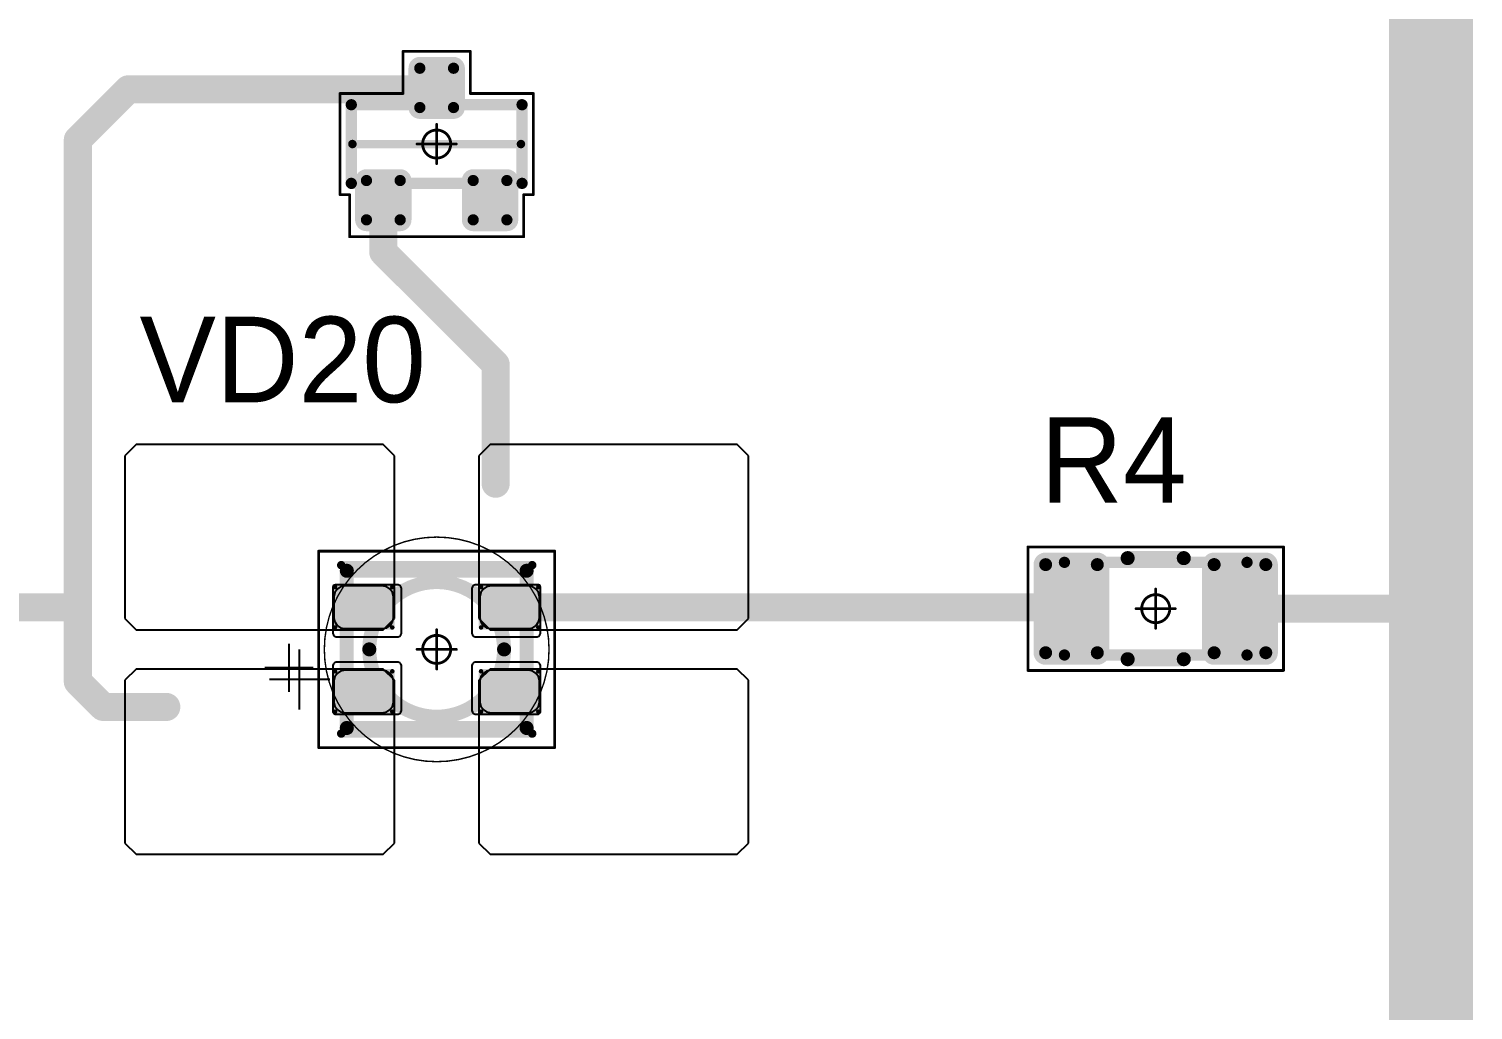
# Model space of a CAD drawing. Header units: millimetres. Extents: x 0 to 400, y 0 to 511.
# Drawn here: x 92.74 to 118.45, y 135.08 to 152.55 of the extents above; entities that cross this region are included whole.
import ezdxf

# ---------------------------------------------------------------- set-up
doc = ezdxf.new("R2010")
doc.units = ezdxf.units.MM
for name, color, linetype in [('Mechanical13', 56, 'Continuous'), ('Mechanical15', 56, 'Continuous'), ('Mechanical2', 216, 'Continuous'), ('TopLayer', 1, 'Continuous'), ('TopOverlay', 2, 'Continuous'), ('TopPaste', 8, 'Continuous'), ('TopSolder', 216, 'Continuous')]:
    doc.layers.add(name, color=color, linetype=linetype)

# ---------------------------------------------------------------- blocks, each defined once
blk = doc.blocks.new('SOT23_577')
at = {"layer": 'Mechanical13', "const_width": 0.2}
for points in [[(-0.7, 1.52), (0.7, 1.52)], [(-0.7, 1.52), (-0.7, -1.52)], [(0.7, 1.52), (0.7, -1.52)], [(-0.7, -1.52), (0.7, -1.52)]]:
    blk.add_lwpolyline(points, dxfattribs=at)
at = {"layer": 'Mechanical13', "const_width": 0.1}
for points in [[(-0.75, 1.52, 1), (-0.65, 1.52, 1)], [(-0.75, 1.52, 1), (-0.65, 1.52, 1)], [(0.65, 1.52, 1), (0.75, 1.52, 1)], [(0.65, 1.52, 1), (0.75, 1.52, 1)], [(-0.75, -1.52, 1), (-0.65, -1.52, 1)], [(-0.75, -1.52, 1), (-0.65, -1.52, 1)], [(0.65, -1.52, 1), (0.75, -1.52, 1)], [(0.65, -1.52, 1), (0.75, -1.52, 1)]]:
    blk.add_lwpolyline(points, format="xyb", close=True, dxfattribs=at)
at = {"layer": 'Mechanical15', "const_width": 0.05}
for points in [[(-1.65, 1.55), (-1.65, -1.55)], [(-1.65, 1.55), (-0.9, 1.55)], [(-0.9, 1.72), (-0.9, 1.55)], [(-0.9, 1.72), (0.9, 1.72)], [(0.9, 1.72), (0.9, 0.6)], [(0.9, 0.6), (1.65, 0.6)], [(1.65, 0.6), (1.65, -0.6)], [(0, 0.35), (0, -0.35)], [(-0.35, 0), (0.35, 0)], [(0.9, -0.6), (1.65, -0.6)], [(0.9, -0.6), (0.9, -1.72)], [(-1.65, -1.55), (-0.9, -1.55)], [(-0.9, -1.55), (-0.9, -1.72)], [(-0.9, -1.72), (0.9, -1.72)]]:
    blk.add_lwpolyline(points, dxfattribs=at)
at = {"layer": 'Mechanical15'}
for points, const_width in [([(-1.662, 1.55, 1), (-1.637, 1.55, 1)], 0.025), ([(-1.662, 1.55, 1), (-1.637, 1.55, 1)], 0.025), ([(-0.913, 1.72, 1), (-0.888, 1.72, 1)], 0.025), ([(-0.913, 1.72, 1), (-0.888, 1.72, 1)], 0.025), ([(-0.913, 1.55, 1), (-0.888, 1.55, 1)], 0.025), ([(-0.913, 1.55, 1), (-0.888, 1.55, 1)], 0.025), ([(0.888, 1.72, 1), (0.913, 1.72, 1)], 0.025), ([(0.888, 1.72, 1), (0.913, 1.72, 1)], 0.025), ([(0.888, 0.6, 1), (0.913, 0.6, 1)], 0.025), ([(0.888, 0.6, 1), (0.913, 0.6, 1)], 0.025), ([(1.637, 0.6, 1), (1.662, 0.6, 1)], 0.025), ([(1.637, 0.6, 1), (1.662, 0.6, 1)], 0.025), ([(0.25, 0, 1), (-0.25, 0, 1)], 0.05), ([(-0.012, 0.35, 1), (0.012, 0.35, 1)], 0.025), ([(-0.362, 0, 1), (-0.337, 0, 1)], 0.025), ([(-0.262, 0, 1), (-0.238, 0, 1)], 0.025), ([(0.238, 0, 1), (0.262, 0, 1)], 0.025), ([(0.337, 0, 1), (0.362, 0, 1)], 0.025), ([(-0.012, -0.35, 1), (0.012, -0.35, 1)], 0.025), ([(0.888, -0.6, 1), (0.913, -0.6, 1)], 0.025), ([(0.888, -0.6, 1), (0.913, -0.6, 1)], 0.025), ([(1.637, -0.6, 1), (1.662, -0.6, 1)], 0.025), ([(1.637, -0.6, 1), (1.662, -0.6, 1)], 0.025), ([(-1.662, -1.55, 1), (-1.637, -1.55, 1)], 0.025), ([(-1.662, -1.55, 1), (-1.637, -1.55, 1)], 0.025), ([(-0.913, -1.55, 1), (-0.888, -1.55, 1)], 0.025), ([(-0.913, -1.55, 1), (-0.888, -1.55, 1)], 0.025), ([(-0.913, -1.72, 1), (-0.888, -1.72, 1)], 0.025), ([(-0.913, -1.72, 1), (-0.888, -1.72, 1)], 0.025), ([(0.888, -1.72, 1), (0.913, -1.72, 1)], 0.025), ([(0.888, -1.72, 1), (0.913, -1.72, 1)], 0.025)]:
    blk.add_lwpolyline(points, format="xyb", close=True, dxfattribs=dict(at, const_width=const_width))
at = {"layer": 'TopLayer', "const_width": 0.1}
for points in [[(-1.4, 1.25, 1), (-1.3, 1.25, 1)], [(-0.7, 1.25, 1), (-0.6, 1.25, 1)], [(-1.4, 0.65, 1), (-1.3, 0.65, 1)], [(-0.7, 0.65, 1), (-0.6, 0.65, 1)], [(0.6, 0.3, 1), (0.7, 0.3, 1)], [(1.3, 0.3, 1), (1.4, 0.3, 1)], [(0.6, -0.3, 1), (0.7, -0.3, 1)], [(1.3, -0.3, 1), (1.4, -0.3, 1)], [(-1.4, -0.65, 1), (-1.3, -0.65, 1)], [(-0.7, -0.65, 1), (-0.6, -0.65, 1)], [(-1.4, -1.25, 1), (-1.3, -1.25, 1)], [(-0.7, -1.25, 1), (-0.6, -1.25, 1)]]:
    blk.add_lwpolyline(points, format="xyb", close=True, dxfattribs=at)
at = {"layer": 'TopLayer'}
for points in [[(-1.35, 1.35), (-1.35, 0.55), (-0.65, 1.35), (-0.65, 0.55)], [(-1.45, 1.25), (-1.45, 0.65), (-0.55, 1.25), (-0.55, 0.65)], [(0.55, 0.3), (0.55, -0.3), (1.45, 0.3), (1.45, -0.3)], [(0.65, 0.4), (0.65, -0.4), (1.35, 0.4), (1.35, -0.4)], [(-1.45, -0.65), (-1.45, -1.25), (-0.55, -0.65), (-0.55, -1.25)], [(-1.35, -0.55), (-1.35, -1.35), (-0.65, -0.55), (-0.65, -1.35)]]:
    blk.add_solid(points, dxfattribs=at)
at = {"layer": 'TopOverlay', "const_width": 0.15}
blk.add_lwpolyline([(0, 1.5), (0, -1.5)], dxfattribs=at)
at = {"layer": 'TopOverlay', "const_width": 0.075}
for points in [[(-0.038, 1.5, 1), (0.038, 1.5, 1)], [(-0.038, -1.5, 1), (0.038, -1.5, 1)]]:
    blk.add_lwpolyline(points, format="xyb", close=True, dxfattribs=at)
at = {"layer": 'TopPaste', "const_width": 0.075}
for points in [[(-1.387, 1.25, 1), (-1.313, 1.25, 1)], [(-0.687, 1.25, 1), (-0.613, 1.25, 1)], [(-1.387, 0.65, 1), (-1.313, 0.65, 1)], [(-0.687, 0.65, 1), (-0.613, 0.65, 1)], [(0.613, 0.3, 1), (0.687, 0.3, 1)], [(1.313, 0.3, 1), (1.387, 0.3, 1)], [(0.613, -0.3, 1), (0.687, -0.3, 1)], [(1.313, -0.3, 1), (1.387, -0.3, 1)], [(-1.387, -0.65, 1), (-1.313, -0.65, 1)], [(-0.687, -0.65, 1), (-0.613, -0.65, 1)], [(-1.387, -1.25, 1), (-1.313, -1.25, 1)], [(-0.687, -1.25, 1), (-0.613, -1.25, 1)]]:
    blk.add_lwpolyline(points, format="xyb", close=True, dxfattribs=at)
at = {"layer": 'TopPaste'}
for points in [[(-1.35, 1.325), (-1.35, 0.575), (-0.65, 1.325), (-0.65, 0.575)], [(-1.425, 1.25), (-1.425, 0.65), (-0.575, 1.25), (-0.575, 0.65)], [(0.575, 0.3), (0.575, -0.3), (1.425, 0.3), (1.425, -0.3)], [(0.65, 0.375), (0.65, -0.375), (1.35, 0.375), (1.35, -0.375)], [(-1.425, -0.65), (-1.425, -1.25), (-0.575, -0.65), (-0.575, -1.25)], [(-1.35, -0.575), (-1.35, -1.325), (-0.65, -0.575), (-0.65, -1.325)]]:
    blk.add_solid(points, dxfattribs=at)
at = {"layer": 'TopSolder', "const_width": 0.202}
for points in [[(-1.451, 1.25, 1), (-1.249, 1.25, 1)], [(-0.751, 1.25, 1), (-0.549, 1.25, 1)], [(-1.451, 0.65, 1), (-1.249, 0.65, 1)], [(-0.751, 0.65, 1), (-0.549, 0.65, 1)], [(0.549, 0.3, 1), (0.751, 0.3, 1)], [(1.249, 0.3, 1), (1.451, 0.3, 1)], [(0.549, -0.3, 1), (0.751, -0.3, 1)], [(1.249, -0.3, 1), (1.451, -0.3, 1)], [(-1.451, -0.65, 1), (-1.249, -0.65, 1)], [(-0.751, -0.65, 1), (-0.549, -0.65, 1)], [(-1.451, -1.25, 1), (-1.249, -1.25, 1)], [(-0.751, -1.25, 1), (-0.549, -1.25, 1)]]:
    blk.add_lwpolyline(points, format="xyb", close=True, dxfattribs=at)
at = {"layer": 'TopSolder'}
for points in [[(-1.35, 1.452), (-1.35, 0.448), (-0.65, 1.452), (-0.65, 0.448)], [(-1.552, 1.25), (-1.552, 0.65), (-0.448, 1.25), (-0.448, 0.65)], [(0.448, 0.3), (0.448, -0.3), (1.552, 0.3), (1.552, -0.3)], [(0.65, 0.502), (0.65, -0.502), (1.35, 0.502), (1.35, -0.502)], [(-1.35, -0.448), (-1.35, -1.452), (-0.65, -0.448), (-0.65, -1.452)], [(-1.552, -0.65), (-1.552, -1.25), (-0.448, -0.65), (-0.448, -1.25)]]:
    blk.add_solid(points, dxfattribs=at)
blk = doc.blocks.new('E65F_781')
at = {"layer": 'Mechanical13'}
for p, q in [((2.441, 1.071), (2.441, 0)), ((1.905, 0.536), (2.976, 0.536))]:
    blk.add_line(p, q, dxfattribs=at)
at = {"layer": 'Mechanical13', "const_width": 0.25}
for points in [[(-1.6, 1.4), (-1.6, -1.4)], [(1.6, 1.4), (-1.6, 1.4)], [(1.6, 1.4), (1.6, -1.4)], [(1.6, -1.4), (-1.6, -1.4)]]:
    blk.add_lwpolyline(points, dxfattribs=at)
at = {"layer": 'Mechanical13'}
for points, const_width in [([(-1.663, 1.4, 1), (-1.538, 1.4, 1)], 0.125), ([(-1.663, 1.4, 1), (-1.538, 1.4, 1)], 0.125), ([(1.2, 0, 1), (-1.2, 0, 1)], 0.25), ([(1.537, 1.4, 1), (1.662, 1.4, 1)], 0.125), ([(1.537, 1.4, 1), (1.662, 1.4, 1)], 0.125), ([(-1.263, 0, 1), (-1.138, 0, 1)], 0.125), ([(1.137, 0, 1), (1.262, 0, 1)], 0.125), ([(-1.663, -1.4, 1), (-1.538, -1.4, 1)], 0.125), ([(-1.663, -1.4, 1), (-1.538, -1.4, 1)], 0.125), ([(1.537, -1.4, 1), (1.662, -1.4, 1)], 0.125), ([(1.537, -1.4, 1), (1.662, -1.4, 1)], 0.125)]:
    blk.add_lwpolyline(points, format="xyb", close=True, dxfattribs=dict(at, const_width=const_width))
at = {"layer": 'Mechanical15', "const_width": 0.05}
for points in [[(2.1, 1.75), (-2.1, 1.75)], [(-2.1, 1.75), (-2.1, -1.75)], [(2.1, 1.75), (2.1, -1.75)], [(0, 0.35), (0, -0.35)], [(0, 0.35), (0, -0.35)], [(0.35, 0), (-0.35, 0)], [(0.35, 0), (-0.35, 0)], [(2.1, -1.75), (-2.1, -1.75)]]:
    blk.add_lwpolyline(points, dxfattribs=at)
at = {"layer": 'Mechanical15'}
for points, const_width in [([(-2.113, 1.75, 1), (-2.088, 1.75, 1)], 0.025), ([(-2.113, 1.75, 1), (-2.088, 1.75, 1)], 0.025), ([(2.087, 1.75, 1), (2.112, 1.75, 1)], 0.025), ([(2.087, 1.75, 1), (2.112, 1.75, 1)], 0.025), ([(0.25, 0, 1), (-0.25, 0, 1)], 0.05), ([(0.25, 0, 1), (-0.25, 0, 1)], 0.05), ([(-0.013, 0.35, 1), (0.012, 0.35, 1)], 0.025), ([(-0.013, 0.35, 1), (0.012, 0.35, 1)], 0.025), ([(-0.363, 0, 1), (-0.338, 0, 1)], 0.025), ([(-0.363, 0, 1), (-0.338, 0, 1)], 0.025), ([(-0.263, 0, 1), (-0.238, 0, 1)], 0.025), ([(-0.263, 0, 1), (-0.238, 0, 1)], 0.025), ([(0.237, 0, 1), (0.262, 0, 1)], 0.025), ([(0.237, 0, 1), (0.262, 0, 1)], 0.025), ([(0.337, 0, 1), (0.362, 0, 1)], 0.025), ([(0.337, 0, 1), (0.362, 0, 1)], 0.025), ([(-0.013, -0.35, 1), (0.012, -0.35, 1)], 0.025), ([(-0.013, -0.35, 1), (0.012, -0.35, 1)], 0.025), ([(-2.113, -1.75, 1), (-2.088, -1.75, 1)], 0.025), ([(-2.113, -1.75, 1), (-2.088, -1.75, 1)], 0.025), ([(2.087, -1.75, 1), (2.112, -1.75, 1)], 0.025), ([(2.087, -1.75, 1), (2.112, -1.75, 1)], 0.025)]:
    blk.add_lwpolyline(points, format="xyb", close=True, dxfattribs=dict(at, const_width=const_width))
at = {"layer": 'TopLayer'}
for p, q in [((-5.35, 3.65), (-5.55, 3.45)), ((-0.95, 3.65), (-5.35, 3.65)), ((-5.35, 3.65), (-5.35, 3.65)), ((-0.75, 3.45), (-0.95, 3.65)), ((0.95, 3.65), (0.75, 3.45)), ((5.35, 3.65), (0.95, 3.65)), ((0.95, 3.65), (0.95, 3.65)), ((5.55, 3.45), (5.35, 3.65)), ((-5.55, 3.45), (-5.55, 3.45)), ((-5.55, 3.45), (-5.55, 0.55)), ((-0.75, 0.55), (-0.75, 3.45)), ((0.75, 3.45), (0.75, 3.45)), ((0.75, 3.45), (0.75, 0.55)), ((5.55, 0.55), (5.55, 3.45)), ((-5.55, 0.55), (-5.35, 0.35)), ((-0.95, 0.35), (-0.75, 0.55)), ((0.75, 0.55), (0.95, 0.35)), ((5.35, 0.35), (5.55, 0.55)), ((-5.35, 0.35), (-0.95, 0.35)), ((0.95, 0.35), (5.35, 0.35)), ((-5.35, -0.35), (-5.55, -0.55)), ((-0.95, -0.35), (-5.35, -0.35)), ((-5.35, -0.35), (-5.35, -0.35)), ((-0.75, -0.55), (-0.95, -0.35)), ((0.95, -0.35), (0.75, -0.55)), ((5.35, -0.35), (0.95, -0.35)), ((0.95, -0.35), (0.95, -0.35)), ((5.55, -0.55), (5.35, -0.35)), ((-5.55, -0.55), (-5.55, -0.55)), ((-5.55, -0.55), (-5.55, -3.45)), ((-0.75, -3.45), (-0.75, -0.55)), ((0.75, -0.55), (0.75, -0.55)), ((0.75, -0.55), (0.75, -3.45)), ((5.55, -3.45), (5.55, -0.55)), ((-5.55, -3.45), (-5.35, -3.65)), ((-0.95, -3.65), (-0.75, -3.45)), ((0.75, -3.45), (0.95, -3.65)), ((5.35, -3.65), (5.55, -3.45)), ((-5.35, -3.65), (-0.95, -3.65)), ((0.95, -3.65), (5.35, -3.65))]:
    blk.add_line(p, q, dxfattribs=at)
at = {"layer": 'TopLayer', "const_width": 0.04}
for points in [[(-1.83, 1.11, 1), (-1.79, 1.11, 1)], [(-0.81, 1.11, 1), (-0.77, 1.11, 1)], [(0.77, 1.11, 1), (0.81, 1.11, 1)], [(1.79, 1.11, 1), (1.83, 1.11, 1)], [(-1.83, 0.39, 1), (-1.79, 0.39, 1)], [(-0.81, 0.39, 1), (-0.77, 0.39, 1)], [(0.77, 0.39, 1), (0.81, 0.39, 1)], [(1.79, 0.39, 1), (1.83, 0.39, 1)], [(-1.83, -0.39, 1), (-1.79, -0.39, 1)], [(-0.81, -0.39, 1), (-0.77, -0.39, 1)], [(0.77, -0.39, 1), (0.81, -0.39, 1)], [(1.79, -0.39, 1), (1.83, -0.39, 1)], [(-1.83, -1.11, 1), (-1.79, -1.11, 1)], [(-0.81, -1.11, 1), (-0.77, -1.11, 1)], [(0.77, -1.11, 1), (0.81, -1.11, 1)], [(1.79, -1.11, 1), (1.83, -1.11, 1)]]:
    blk.add_lwpolyline(points, format="xyb", close=True, dxfattribs=at)
at = {"layer": 'TopLayer'}
for points in [[(-1.85, 1.11), (-1.85, 0.39), (-0.75, 1.11), (-0.75, 0.39)], [(-1.81, 1.15), (-1.81, 0.35), (-0.79, 1.15), (-0.79, 0.35)], [(0.75, 1.11), (0.75, 0.39), (1.85, 1.11), (1.85, 0.39)], [(0.79, 1.15), (0.79, 0.35), (1.81, 1.15), (1.81, 0.35)], [(-1.85, -0.39), (-1.85, -1.11), (-0.75, -0.39), (-0.75, -1.11)], [(-1.81, -0.35), (-1.81, -1.15), (-0.79, -0.35), (-0.79, -1.15)], [(0.75, -0.39), (0.75, -1.11), (1.85, -0.39), (1.85, -1.11)], [(0.79, -0.35), (0.79, -1.15), (1.81, -0.35), (1.81, -1.15)]]:
    blk.add_solid(points, dxfattribs=at)
at = {"layer": 'TopOverlay'}
for p, q in [((2.628, 0.757), (2.628, -0.1)), ((2.2, 0.328), (3.057, 0.328))]:
    blk.add_line(p, q, dxfattribs=at)
at = {"layer": 'TopOverlay', "const_width": 0.15}
for points in [[(1.7, 1.5), (-1.7, 1.5)], [(1.7, -1.5), (-1.7, -1.5)]]:
    blk.add_lwpolyline(points, dxfattribs=at)
at = {"layer": 'TopOverlay', "const_width": 0.075}
for points in [[(-1.738, 1.5, 1), (-1.663, 1.5, 1)], [(1.662, 1.5, 1), (1.737, 1.5, 1)], [(-1.738, -1.5, 1), (-1.663, -1.5, 1)], [(1.662, -1.5, 1), (1.737, -1.5, 1)]]:
    blk.add_lwpolyline(points, format="xyb", close=True, dxfattribs=at)
at = {"layer": 'TopPaste'}
for p, q in [((-1.773, 1.073), (-1.814, 1.011)), ((-1.711, 1.114), (-1.773, 1.073)), ((-1.638, 1.129), (-1.711, 1.114)), ((-0.963, 1.129), (-1.638, 1.129)), ((-0.889, 1.114), (-0.963, 1.129)), ((-0.827, 1.073), (-0.889, 1.114)), ((-0.786, 1.011), (-0.827, 1.073)), ((0.827, 1.073), (0.786, 1.011)), ((0.889, 1.114), (0.827, 1.073)), ((0.962, 1.129), (0.889, 1.114)), ((1.637, 1.129), (0.962, 1.129)), ((1.711, 1.114), (1.637, 1.129)), ((1.773, 1.073), (1.711, 1.114)), ((1.814, 1.011), (1.773, 1.073)), ((-1.814, 1.011), (-1.829, 0.938)), ((-1.829, 0.938), (-1.829, 0.563)), ((-0.771, 0.938), (-0.786, 1.011)), ((-0.771, 0.563), (-0.771, 0.938)), ((0.786, 1.011), (0.771, 0.938)), ((0.771, 0.938), (0.771, 0.563)), ((1.829, 0.938), (1.814, 1.011)), ((1.829, 0.563), (1.829, 0.938)), ((-1.829, 0.563), (-1.814, 0.489)), ((-0.786, 0.489), (-0.771, 0.563)), ((0.771, 0.563), (0.786, 0.489)), ((1.814, 0.489), (1.829, 0.563)), ((-1.814, 0.489), (-1.773, 0.427)), ((-1.773, 0.427), (-1.711, 0.386)), ((-1.711, 0.386), (-1.638, 0.371)), ((-1.638, 0.371), (-0.963, 0.371)), ((-0.963, 0.371), (-0.889, 0.386)), ((-0.889, 0.386), (-0.827, 0.427)), ((-0.827, 0.427), (-0.786, 0.489)), ((0.786, 0.489), (0.827, 0.427)), ((0.827, 0.427), (0.889, 0.386)), ((0.889, 0.386), (0.962, 0.371)), ((0.962, 0.371), (1.637, 0.371)), ((1.637, 0.371), (1.711, 0.386)), ((1.711, 0.386), (1.773, 0.427)), ((1.773, 0.427), (1.814, 0.489)), ((-1.814, -0.489), (-1.829, -0.563)), ((-1.773, -0.427), (-1.814, -0.489)), ((-1.711, -0.386), (-1.773, -0.427)), ((-1.638, -0.371), (-1.711, -0.386)), ((-0.963, -0.371), (-1.638, -0.371)), ((-0.889, -0.386), (-0.963, -0.371)), ((-0.827, -0.427), (-0.889, -0.386)), ((-0.786, -0.489), (-0.827, -0.427)), ((-0.771, -0.563), (-0.786, -0.489)), ((0.786, -0.489), (0.771, -0.563)), ((0.827, -0.427), (0.786, -0.489)), ((0.889, -0.386), (0.827, -0.427)), ((0.962, -0.371), (0.889, -0.386)), ((1.637, -0.371), (0.962, -0.371)), ((1.711, -0.386), (1.637, -0.371)), ((1.773, -0.427), (1.711, -0.386)), ((1.814, -0.489), (1.773, -0.427)), ((1.829, -0.563), (1.814, -0.489)), ((-1.829, -0.563), (-1.829, -0.938)), ((-0.771, -0.938), (-0.771, -0.563)), ((0.771, -0.563), (0.771, -0.938)), ((1.829, -0.938), (1.829, -0.563)), ((-1.829, -0.938), (-1.814, -1.011)), ((-1.814, -1.011), (-1.773, -1.073)), ((-0.827, -1.073), (-0.786, -1.011)), ((-0.786, -1.011), (-0.771, -0.938)), ((0.771, -0.938), (0.786, -1.011)), ((0.786, -1.011), (0.827, -1.073)), ((1.773, -1.073), (1.814, -1.011)), ((1.814, -1.011), (1.829, -0.938)), ((-1.773, -1.073), (-1.711, -1.114)), ((-1.711, -1.114), (-1.638, -1.129)), ((-1.638, -1.129), (-0.963, -1.129)), ((-0.963, -1.129), (-0.889, -1.114)), ((-0.889, -1.114), (-0.827, -1.073)), ((0.827, -1.073), (0.889, -1.114)), ((0.889, -1.114), (0.962, -1.129)), ((0.962, -1.129), (1.637, -1.129)), ((1.637, -1.129), (1.711, -1.114)), ((1.711, -1.114), (1.773, -1.073))]:
    blk.add_line(p, q, dxfattribs=at)
at = {"layer": 'TopSolder'}
for p, q in [((-1.842, 1.129), (-1.85, 1.111)), ((-1.85, 1.111), (-1.85, 1.101)), ((-1.85, 1.101), (-1.85, 1.101)), ((-1.85, 1.101), (-1.85, 0.301)), ((-1.828, 1.143), (-1.842, 1.129)), ((-1.81, 1.151), (-1.828, 1.143)), ((-1.8, 1.151), (-1.81, 1.151)), ((-0.7, 1.151), (-1.8, 1.151)), ((-0.685, 1.151), (-0.7, 1.151)), ((-0.7, 1.151), (-0.7, 1.151)), ((-0.658, 1.139), (-0.685, 1.151)), ((-0.636, 1.118), (-0.658, 1.139)), ((-0.625, 1.09), (-0.636, 1.118)), ((-0.625, 1.076), (-0.625, 1.09)), ((-0.625, 0.301), (-0.625, 1.076)), ((0.636, 1.118), (0.625, 1.09)), ((0.625, 1.09), (0.625, 1.076)), ((0.625, 1.076), (0.625, 1.076)), ((0.625, 1.076), (0.625, 0.301)), ((0.657, 1.139), (0.636, 1.118)), ((0.685, 1.151), (0.657, 1.139)), ((0.7, 1.151), (0.685, 1.151)), ((1.8, 1.151), (0.7, 1.151)), ((1.81, 1.151), (1.8, 1.151)), ((1.8, 1.151), (1.8, 1.151)), ((1.828, 1.143), (1.81, 1.151)), ((1.842, 1.129), (1.828, 1.143)), ((1.85, 1.111), (1.842, 1.129)), ((1.85, 1.101), (1.85, 1.111)), ((1.85, 0.301), (1.85, 1.101)), ((-1.85, 0.301), (-1.85, 0.286)), ((-1.85, 0.286), (-1.839, 0.258)), ((-1.839, 0.258), (-1.818, 0.237)), ((-0.658, 0.237), (-0.636, 0.258)), ((-0.636, 0.258), (-0.625, 0.286)), ((-0.625, 0.286), (-0.625, 0.301)), ((-0.625, 0.301), (-0.625, 0.301)), ((0.625, 0.301), (0.625, 0.286)), ((0.625, 0.286), (0.636, 0.258)), ((0.636, 0.258), (0.657, 0.237)), ((1.817, 0.237), (1.839, 0.258)), ((1.839, 0.258), (1.85, 0.286)), ((1.85, 0.286), (1.85, 0.301)), ((1.85, 0.301), (1.85, 0.301)), ((-1.818, 0.237), (-1.79, 0.226)), ((-1.79, 0.226), (-1.775, 0.226)), ((-1.775, 0.226), (-1.775, 0.226)), ((-1.775, 0.226), (-0.7, 0.226)), ((-0.7, 0.226), (-0.685, 0.226)), ((-0.685, 0.226), (-0.658, 0.237)), ((0.657, 0.237), (0.685, 0.226)), ((0.685, 0.226), (0.7, 0.226)), ((0.7, 0.226), (0.7, 0.226)), ((0.7, 0.226), (1.775, 0.226)), ((1.775, 0.226), (1.79, 0.226)), ((1.79, 0.226), (1.817, 0.237)), ((-1.839, -0.257), (-1.85, -0.285)), ((-1.818, -0.236), (-1.839, -0.257)), ((-1.79, -0.224), (-1.818, -0.236)), ((-1.775, -0.224), (-1.79, -0.224)), ((-0.7, -0.224), (-1.775, -0.224)), ((-0.685, -0.224), (-0.7, -0.224)), ((-0.7, -0.224), (-0.7, -0.224)), ((-0.658, -0.236), (-0.685, -0.224)), ((-0.636, -0.257), (-0.658, -0.236)), ((-0.625, -0.285), (-0.636, -0.257)), ((0.636, -0.257), (0.625, -0.285)), ((0.657, -0.236), (0.636, -0.257)), ((0.685, -0.224), (0.657, -0.236)), ((0.7, -0.224), (0.685, -0.224)), ((1.775, -0.224), (0.7, -0.224)), ((1.79, -0.224), (1.775, -0.224)), ((1.775, -0.224), (1.775, -0.224)), ((1.817, -0.236), (1.79, -0.224)), ((1.839, -0.257), (1.817, -0.236)), ((1.85, -0.285), (1.839, -0.257)), ((-1.85, -0.285), (-1.85, -0.299)), ((-1.85, -0.299), (-1.85, -0.299)), ((-1.85, -0.299), (-1.85, -1.099)), ((-0.625, -0.299), (-0.625, -0.285)), ((-0.625, -1.074), (-0.625, -0.299)), ((0.625, -0.285), (0.625, -0.299)), ((0.625, -0.299), (0.625, -0.299)), ((0.625, -0.299), (0.625, -1.074)), ((1.85, -0.299), (1.85, -0.285)), ((1.85, -1.099), (1.85, -0.299)), ((-1.85, -1.099), (-1.85, -1.109)), ((-1.85, -1.109), (-1.842, -1.128)), ((-1.842, -1.128), (-1.828, -1.142)), ((-1.828, -1.142), (-1.81, -1.149)), ((-1.81, -1.149), (-1.8, -1.149)), ((-1.8, -1.149), (-0.7, -1.149)), ((-1.8, -1.149), (-1.8, -1.149)), ((-0.7, -1.149), (-0.685, -1.149)), ((-0.685, -1.149), (-0.658, -1.138)), ((-0.658, -1.138), (-0.636, -1.117)), ((-0.636, -1.117), (-0.625, -1.089)), ((-0.625, -1.089), (-0.625, -1.074)), ((-0.625, -1.074), (-0.625, -1.074)), ((0.625, -1.074), (0.625, -1.089)), ((0.625, -1.089), (0.636, -1.117)), ((0.636, -1.117), (0.657, -1.138)), ((0.657, -1.138), (0.685, -1.149)), ((0.685, -1.149), (0.7, -1.149)), ((0.7, -1.149), (1.8, -1.149)), ((0.7, -1.149), (0.7, -1.149)), ((1.8, -1.149), (1.81, -1.149)), ((1.81, -1.149), (1.828, -1.142)), ((1.828, -1.142), (1.842, -1.128)), ((1.842, -1.128), (1.85, -1.109)), ((1.85, -1.109), (1.85, -1.099)), ((1.85, -1.099), (1.85, -1.099))]:
    blk.add_line(p, q, dxfattribs=at)
blk = doc.blocks.new('RC1206S_842')
at = {"layer": 'Mechanical13', "const_width": 0.2}
for points in [[(-1.625, -0.825), (-1.625, 0.825)], [(-1.625, 0.825), (1.625, 0.825)], [(1.625, -0.825), (1.625, 0.825)], [(-1.625, -0.825), (1.625, -0.825)]]:
    blk.add_lwpolyline(points, dxfattribs=at)
at = {"layer": 'Mechanical13', "const_width": 0.1}
for points in [[(-1.675, 0.825, 1), (-1.575, 0.825, 1)], [(-1.675, 0.825, 1), (-1.575, 0.825, 1)], [(1.575, 0.825, 1), (1.675, 0.825, 1)], [(1.575, 0.825, 1), (1.675, 0.825, 1)], [(-1.675, -0.825, 1), (-1.575, -0.825, 1)], [(-1.675, -0.825, 1), (-1.575, -0.825, 1)], [(1.575, -0.825, 1), (1.675, -0.825, 1)], [(1.575, -0.825, 1), (1.675, -0.825, 1)]]:
    blk.add_lwpolyline(points, format="xyb", close=True, dxfattribs=at)
at = {"layer": 'Mechanical15', "const_width": 0.05}
for points in [[(-2.275, -1.1), (-2.275, 1.1)], [(-2.275, 1.1), (2.275, 1.1)], [(2.275, -1.1), (2.275, 1.1)], [(0, -0.35), (0, 0.35)], [(-0.35, 0), (0.35, 0)], [(-2.275, -1.1), (2.275, -1.1)]]:
    blk.add_lwpolyline(points, dxfattribs=at)
at = {"layer": 'Mechanical15'}
for points, const_width in [([(-2.287, 1.1, 1), (-2.262, 1.1, 1)], 0.025), ([(-2.287, 1.1, 1), (-2.262, 1.1, 1)], 0.025), ([(2.262, 1.1, 1), (2.287, 1.1, 1)], 0.025), ([(2.262, 1.1, 1), (2.287, 1.1, 1)], 0.025), ([(0.25, 0, 1), (-0.25, 0, 1)], 0.05), ([(-0.012, 0.35, 1), (0.012, 0.35, 1)], 0.025), ([(-0.362, 0, 1), (-0.337, 0, 1)], 0.025), ([(-0.262, 0, 1), (-0.238, 0, 1)], 0.025), ([(0.238, 0, 1), (0.262, 0, 1)], 0.025), ([(0.337, 0, 1), (0.362, 0, 1)], 0.025), ([(-0.012, -0.35, 1), (0.012, -0.35, 1)], 0.025), ([(-2.287, -1.1, 1), (-2.262, -1.1, 1)], 0.025), ([(-2.287, -1.1, 1), (-2.262, -1.1, 1)], 0.025), ([(2.262, -1.1, 1), (2.287, -1.1, 1)], 0.025), ([(2.262, -1.1, 1), (2.287, -1.1, 1)], 0.025)]:
    blk.add_lwpolyline(points, format="xyb", close=True, dxfattribs=dict(at, const_width=const_width))
at = {"layer": 'TopLayer', "const_width": 0.115}
for points in [[(-2.017, 0.785, 1), (-1.902, 0.785, 1)], [(-1.098, 0.785, 1), (-0.982, 0.785, 1)], [(0.982, 0.785, 1), (1.098, 0.785, 1)], [(1.902, 0.785, 1), (2.017, 0.785, 1)], [(-2.017, -0.785, 1), (-1.902, -0.785, 1)], [(-1.098, -0.785, 1), (-0.982, -0.785, 1)], [(0.982, -0.785, 1), (1.098, -0.785, 1)], [(1.902, -0.785, 1), (2.017, -0.785, 1)]]:
    blk.add_lwpolyline(points, format="xyb", close=True, dxfattribs=at)
at = {"layer": 'TopLayer'}
for points in [[(-2.075, -0.785), (-0.925, -0.785), (-2.075, 0.785), (-0.925, 0.785)], [(-1.96, -0.9), (-1.04, -0.9), (-1.96, 0.9), (-1.04, 0.9)], [(0.925, -0.785), (2.075, -0.785), (0.925, 0.785), (2.075, 0.785)], [(1.04, -0.9), (1.96, -0.9), (1.04, 0.9), (1.96, 0.9)]]:
    blk.add_solid(points, dxfattribs=at)
at = {"layer": 'TopOverlay', "const_width": 0.25}
for points in [[(-0.5, 0.9), (0.5, 0.9)], [(-0.5, -0.9), (0.5, -0.9)]]:
    blk.add_lwpolyline(points, dxfattribs=at)
at = {"layer": 'TopOverlay', "const_width": 0.125}
for points in [[(-0.562, 0.9, 1), (-0.437, 0.9, 1)], [(0.437, 0.9, 1), (0.562, 0.9, 1)], [(-0.562, -0.9, 1), (-0.437, -0.9, 1)], [(0.437, -0.9, 1), (0.562, -0.9, 1)]]:
    blk.add_lwpolyline(points, format="xyb", close=True, dxfattribs=at)
at = {"layer": 'TopPaste', "const_width": 0.09}
for points in [[(-2.005, 0.785, 1), (-1.915, 0.785, 1)], [(-1.085, 0.785, 1), (-0.995, 0.785, 1)], [(0.995, 0.785, 1), (1.085, 0.785, 1)], [(1.915, 0.785, 1), (2.005, 0.785, 1)], [(-2.005, -0.785, 1), (-1.915, -0.785, 1)], [(-1.085, -0.785, 1), (-0.995, -0.785, 1)], [(0.995, -0.785, 1), (1.085, -0.785, 1)], [(1.915, -0.785, 1), (2.005, -0.785, 1)]]:
    blk.add_lwpolyline(points, format="xyb", close=True, dxfattribs=at)
at = {"layer": 'TopPaste'}
for points in [[(-2.05, -0.785), (-0.95, -0.785), (-2.05, 0.785), (-0.95, 0.785)], [(-1.96, -0.875), (-1.04, -0.875), (-1.96, 0.875), (-1.04, 0.875)], [(0.95, -0.785), (2.05, -0.785), (0.95, 0.785), (2.05, 0.785)], [(1.04, -0.875), (1.96, -0.875), (1.04, 0.875), (1.96, 0.875)]]:
    blk.add_solid(points, dxfattribs=at)
at = {"layer": 'TopSolder', "const_width": 0.215}
for points in [[(-2.067, 0.785, 1), (-1.852, 0.785, 1)], [(-1.148, 0.785, 1), (-0.933, 0.785, 1)], [(0.933, 0.785, 1), (1.148, 0.785, 1)], [(1.852, 0.785, 1), (2.067, 0.785, 1)], [(-2.067, -0.785, 1), (-1.852, -0.785, 1)], [(-1.148, -0.785, 1), (-0.933, -0.785, 1)], [(0.933, -0.785, 1), (1.148, -0.785, 1)], [(1.852, -0.785, 1), (2.067, -0.785, 1)]]:
    blk.add_lwpolyline(points, format="xyb", close=True, dxfattribs=at)
at = {"layer": 'TopSolder'}
for points in [[(-2.175, -0.785), (-0.825, -0.785), (-2.175, 0.785), (-0.825, 0.785)], [(-1.96, -1), (-1.04, -1), (-1.96, 1), (-1.04, 1)], [(0.825, -0.785), (2.175, -0.785), (0.825, 0.785), (2.175, 0.785)], [(1.04, -1), (1.96, -1), (1.04, 1), (1.96, 1)]]:
    blk.add_solid(points, dxfattribs=at)

msp = doc.modelspace()

# ---------------------------------------------------------------- linework, layer by layer
at = {"layer": 'Mechanical2'}
for points, const_width in [([(102, 141.5, 1), (98, 141.5, 1)], 0.0254), ([(100, 143.5, 1), (100, 143.5, 1)], 0.0005), ([(97.994, 141.5, 1), (98.006, 141.5, 1)], 0.0127), ([(98, 141.5, 1), (98, 141.5, 1)], 0.0005), ([(101.994, 141.5, 1), (102.006, 141.5, 1)], 0.0127), ([(102, 141.5, 1), (102, 141.5, 1)], 0.0005), ([(100, 139.5, 1), (100, 139.5, 1)], 0.0005)]:
    msp.add_lwpolyline(points, format="xyb", close=True, dxfattribs=dict(at, const_width=const_width))
at = {"layer": 'Mechanical2', "const_width": 0.001}
for points in [[(100, 139.5), (100, 143.5)], [(98, 141.5), (102, 141.5)]]:
    msp.add_lwpolyline(points, dxfattribs=at)
at = {"layer": 'TopLayer'}
for points, const_width in [([(117.7, 142.375), (117.7, 155.325)], 1.5), ([(93.612, 150.575), (94.512, 151.475)], 0.5), ([(94.512, 151.475), (99.912, 151.475)], 0.5), ([(93.612, 142.2), (93.612, 150.575)], 0.5), ([(99.05, 148.575), (99.05, 149.5)], 0.5), ([(99.05, 148.575), (101.05, 146.575)], 0.5), ([(101.05, 144.45), (101.05, 146.575)], 0.5), ([(117.7, 129.05), (117.7, 142.375)], 1.5), ([(81.3, 142.25), (93.562, 142.25)], 0.5), ([(93.562, 142.25), (93.612, 142.2)], 0.5), ([(93.612, 140.925), (93.612, 142.2)], 0.5), ([(101.3, 142.25), (111.278, 142.25)], 0.5), ([(114.3, 142.225), (117.55, 142.225)], 0.5), ([(117.55, 142.225), (117.7, 142.375)], 0.5), ([(93.612, 140.925), (94.062, 140.475)], 0.5), ([(94.062, 140.475), (95.187, 140.475)], 0.5)]:
    msp.add_lwpolyline(points, dxfattribs=dict(at, const_width=const_width))
for points, const_width in [([(94.387, 151.475, 1), (94.637, 151.475, 1)], 0.25), ([(94.387, 151.475, 1), (94.637, 151.475, 1)], 0.25), ([(99.787, 151.475, 1), (100.037, 151.475, 1)], 0.25), ([(93.487, 150.575, 1), (93.737, 150.575, 1)], 0.25), ([(93.487, 150.575, 1), (93.737, 150.575, 1)], 0.25), ([(98.925, 149.5, 1), (99.175, 149.5, 1)], 0.25), ([(98.925, 148.575, 1), (99.175, 148.575, 1)], 0.25), ([(98.925, 148.575, 1), (99.175, 148.575, 1)], 0.25), ([(100.925, 146.575, 1), (101.175, 146.575, 1)], 0.25), ([(100.925, 146.575, 1), (101.175, 146.575, 1)], 0.25), ([(100.925, 144.45, 1), (101.175, 144.45, 1)], 0.25), ([(117.325, 142.375, 1), (118.075, 142.375, 1)], 0.75), ([(117.325, 142.375, 1), (118.075, 142.375, 1)], 0.75), ([(93.437, 142.25, 1), (93.687, 142.25, 1)], 0.25), ([(93.437, 142.25, 1), (93.687, 142.25, 1)], 0.25), ([(93.487, 142.2, 1), (93.737, 142.2, 1)], 0.25), ([(93.487, 142.2, 1), (93.737, 142.2, 1)], 0.25), ([(93.487, 142.2, 1), (93.737, 142.2, 1)], 0.25), ([(101.175, 142.25, 1), (101.425, 142.25, 1)], 0.25), ([(111.153, 142.25, 1), (111.403, 142.25, 1)], 0.25), ([(114.175, 142.225, 1), (114.425, 142.225, 1)], 0.25), ([(117.425, 142.225, 1), (117.675, 142.225, 1)], 0.25), ([(117.425, 142.225, 1), (117.675, 142.225, 1)], 0.25), ([(117.575, 142.375, 1), (117.825, 142.375, 1)], 0.25), ([(93.487, 140.925, 1), (93.737, 140.925, 1)], 0.25), ([(93.487, 140.925, 1), (93.737, 140.925, 1)], 0.25), ([(93.937, 140.475, 1), (94.187, 140.475, 1)], 0.25), ([(93.937, 140.475, 1), (94.187, 140.475, 1)], 0.25), ([(95.062, 140.475, 1), (95.312, 140.475, 1)], 0.25)]:
    msp.add_lwpolyline(points, format="xyb", close=True, dxfattribs=dict(at, const_width=const_width))

# ---------------------------------------------------------------- block references
for name, p, rotation in [('SOT23_577', (100, 150.5), 90), ('E65F_781', (100, 141.5), 180)]:
    msp.add_blockref(name, p, dxfattribs=dict(rotation=rotation))
msp.add_blockref('RC1206S_842', (112.8, 142.225))

# ---------------------------------------------------------------- texts
at = {"layer": 'TopOverlay'}
for s, p in [('VD20', (94.711, 145.901)), ('R4', (110.744, 144.111))]:
    msp.add_text(s, height=1.524, dxfattribs=at).set_placement(p)

doc.saveas('drawing.dxf')
